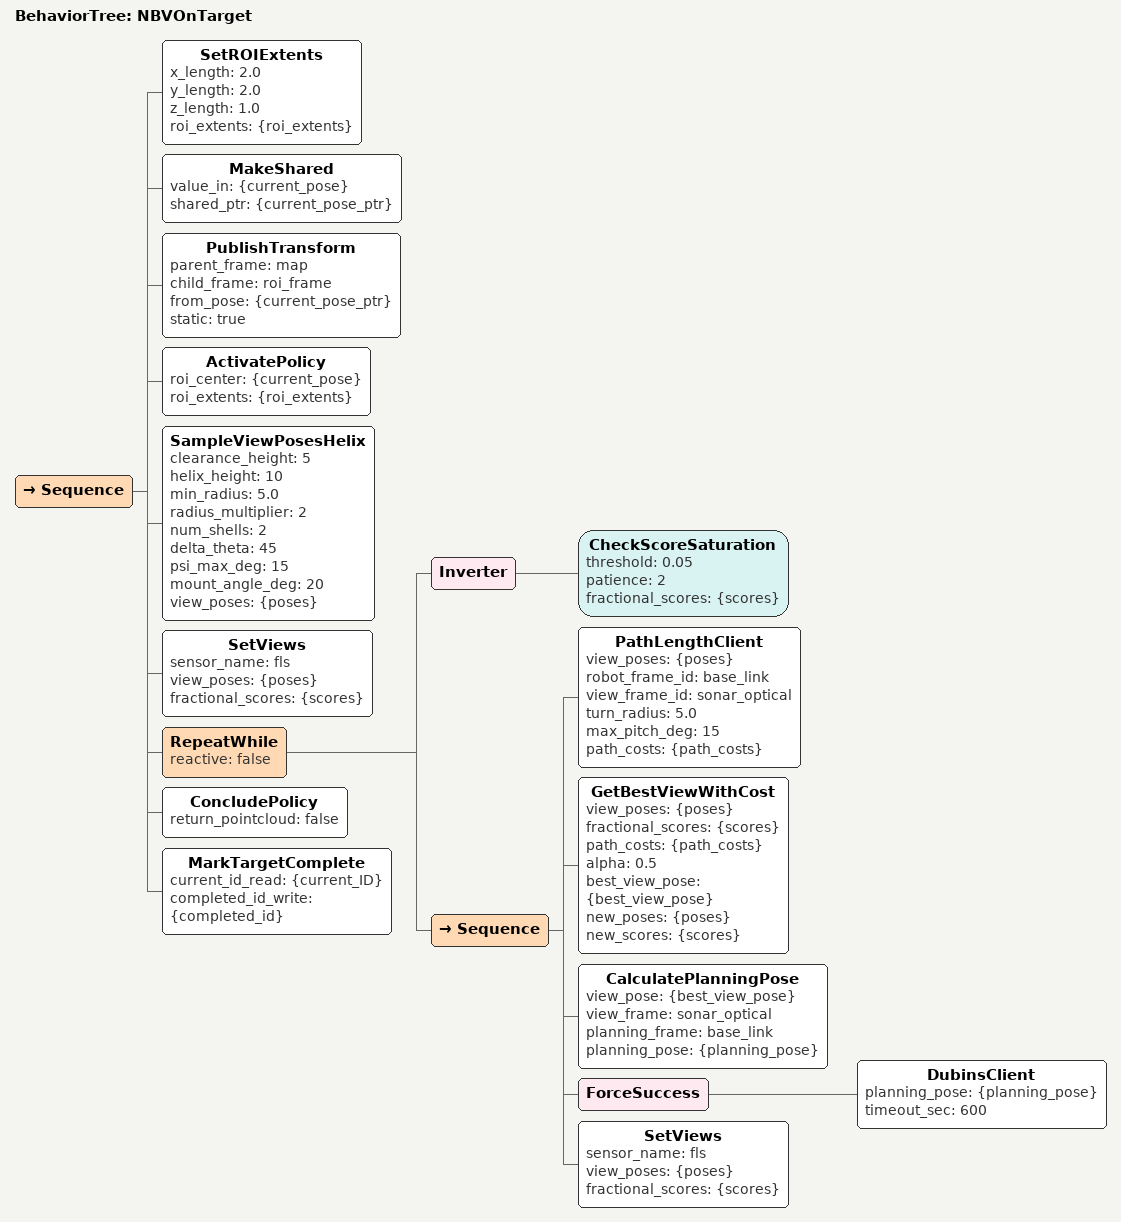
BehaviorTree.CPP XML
<root BTCPP_format="4">
    <BehaviorTree ID="NBVOnTarget">
        <Sequence>
            <!-- Build ROI extents Vector3 from hardcoded dimensions -->
            <SetROIExtents x_length="2.0" y_length="2.0" z_length="1.0" roi_extents="{roi_extents}"/>

            <!-- Wrap PoseStamped to SharedPtr for PublishTransform -->
            <MakeShared value_in="{current_pose}" shared_ptr="{current_pose_ptr}"/>

            <!-- Broadcast roi_frame at target position relative to map for visualization and sampling -->
            <PublishTransform parent_frame="map" child_frame="roi_frame" from_pose="{current_pose_ptr}" static="true"/>

            <!-- Initialize NBV solver for this target -->
            <ActivatePolicy roi_center="{current_pose}" roi_extents="{roi_extents}"/>

            <!-- Sample candidate viewpoints on helix manifold around target (custom) -->
            <SampleViewPosesHelix
                clearance_height="5"
                helix_height="10"
                min_radius="5.0"
                radius_multiplier="2"
                num_shells="2"
                delta_theta="45"
                psi_max_deg="15"
                mount_angle_deg="20"
                view_poses="{poses}"
            />

            <!-- Initial scoring of all candidates (do-while seed) -->
            <SetViews sensor_name="fls" view_poses="{poses}" fractional_scores="{scores}"/>

            <!-- NBV loop: repeat while not saturated -->
            <RepeatWhile reactive = "false">
                <Inverter>
                    <CheckScoreSaturation threshold="0.05" patience="2" fractional_scores="{scores}"/>
                </Inverter>
                <Sequence>
                    <!-- Cost each remaining candidate via true Dubins path length (NED, server-side) -->
                    <PathLengthClient
                        view_poses="{poses}"
                        robot_frame_id="base_link"
                        view_frame_id="sonar_optical"
                        turn_radius="5.0"
                        max_pitch_deg="15"
                        path_costs="{path_costs}"
                    />
                    <!-- Select best viewpoint by info-gain vs path-cost utility, remove from candidate list -->
                    <GetBestViewWithCost
                        view_poses="{poses}"
                        fractional_scores="{scores}"
                        path_costs="{path_costs}"
                        alpha="0.5"
                        best_view_pose="{best_view_pose}"
                        new_poses="{poses}"
                        new_scores="{scores}"
                    />
                    <!-- Back-propagate optical-frame pose to base_link pose (still in roi_frame) -->
                    <CalculatePlanningPose
                        view_pose="{best_view_pose}"
                        view_frame="sonar_optical"
                        planning_frame="base_link"
                        planning_pose="{planning_pose}"
                    />
                    <!-- Convert to NED and send Dubins action goal; cancel after timeout, skip if unreachable -->
                    <ForceSuccess>
                        <DubinsClient planning_pose="{planning_pose}" timeout_sec="600"/>
                    </ForceSuccess>
                    <!-- Re-score remaining candidates with updated TSDF -->
                    <SetViews sensor_name="fls" view_poses="{poses}" fractional_scores="{scores}"/>
                </Sequence>
            </RepeatWhile>

            <!-- Finalize reconstruction for this target -->
            <ConcludePolicy return_pointcloud="false"/>

            <!-- Signal DetectAndSortQueue to retire this target -->
            <MarkTargetComplete current_id_read="{current_ID}" completed_id_write="{completed_id}"/>
        </Sequence>
    </BehaviorTree>
</root>
